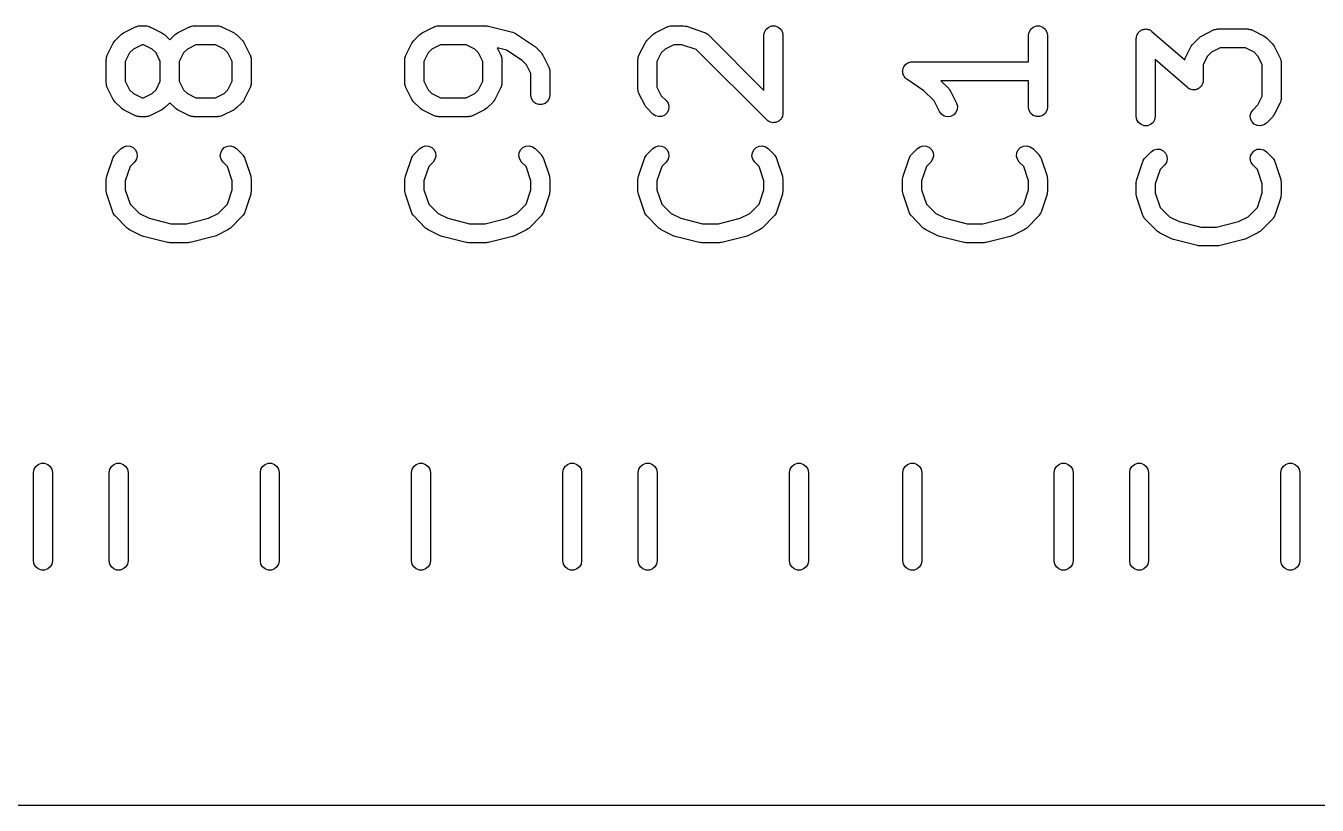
# Model space of a CAD drawing. Extents: x 76 to 227, y -129 to -83.
# Drawn here: x 120.11 to 130.36, y -108.07 to -101.88 of the extents above; entities that cross this region are included whole.
import ezdxf

# ---------------------------------------------------------------- set-up
doc = ezdxf.new("R2010")
doc.units = 0
doc.header["$MEASUREMENT"] = 0
doc.layers.add('BLACK', color=7, linetype='CONTINUOUS')

msp = doc.modelspace()

# ---------------------------------------------------------------- linework, layer by layer
at = {"layer": 'Black'}
for p, q in [((120.822, -102.001), (120.87, -101.954)), ((120.87, -101.954), (120.879, -101.947)), ((120.879, -101.947), (120.889, -101.94)), ((120.889, -101.94), (120.984, -101.892)), ((120.984, -101.892), (120.988, -101.891)), ((120.988, -101.891), (120.992, -101.889)), ((120.992, -101.889), (121.001, -101.887)), ((121.001, -101.887), (121.009, -101.885)), ((121.009, -101.885), (121.014, -101.885)), ((121.014, -101.885), (121.018, -101.884)), ((121.018, -101.884), (121.065, -101.884)), ((121.065, -101.884), (121.07, -101.885)), ((121.07, -101.885), (121.074, -101.885)), ((121.074, -101.885), (121.082, -101.887)), ((121.082, -101.887), (121.091, -101.889)), ((121.091, -101.889), (121.095, -101.891)), ((121.095, -101.891), (121.099, -101.892)), ((121.099, -101.892), (121.194, -101.94)), ((121.194, -101.94), (121.204, -101.947)), ((121.204, -101.947), (121.214, -101.954)), ((121.214, -101.954), (121.256, -101.996)), ((121.256, -101.996), (121.298, -101.954)), ((121.298, -101.954), (121.308, -101.947)), ((121.308, -101.947), (121.318, -101.94)), ((121.318, -101.94), (121.413, -101.892)), ((121.413, -101.892), (121.417, -101.891)), ((121.417, -101.891), (121.421, -101.889)), ((121.421, -101.889), (121.429, -101.887)), ((121.429, -101.887), (121.438, -101.885)), ((121.438, -101.885), (121.442, -101.885)), ((121.442, -101.885), (121.446, -101.884)), ((121.446, -101.884), (121.637, -101.884)), ((121.637, -101.884), (121.641, -101.885)), ((121.641, -101.885), (121.645, -101.885)), ((121.645, -101.885), (121.654, -101.887)), ((121.654, -101.887), (121.663, -101.889)), ((121.663, -101.889), (121.666, -101.891)), ((121.666, -101.891), (121.67, -101.892)), ((121.67, -101.892), (121.766, -101.94)), ((121.766, -101.94), (121.775, -101.947)), ((121.775, -101.947), (121.785, -101.954)), ((121.785, -101.954), (121.833, -102.001)), ((123.192, -102.001), (123.24, -101.954)), ((123.24, -101.954), (123.249, -101.947)), ((123.249, -101.947), (123.259, -101.94)), ((123.259, -101.94), (123.354, -101.892)), ((123.354, -101.892), (123.358, -101.891)), ((123.358, -101.891), (123.362, -101.889)), ((123.362, -101.889), (123.371, -101.887)), ((123.371, -101.887), (123.379, -101.885)), ((123.379, -101.885), (123.384, -101.885)), ((123.384, -101.885), (123.388, -101.884)), ((123.388, -101.884), (123.769, -101.884)), ((123.769, -101.884), (123.778, -101.886)), ((123.778, -101.886), (123.787, -101.887)), ((123.787, -101.887), (123.977, -101.934)), ((123.977, -101.934), (123.989, -101.939)), ((123.989, -101.939), (124.001, -101.944)), ((124.001, -101.944), (124.144, -102.04)), ((125.042, -102.001), (125.09, -101.954)), ((125.09, -101.954), (125.099, -101.947)), ((125.099, -101.947), (125.109, -101.94)), ((125.109, -101.94), (125.204, -101.892)), ((125.204, -101.892), (125.208, -101.891)), ((125.208, -101.891), (125.212, -101.889)), ((125.212, -101.889), (125.221, -101.887)), ((125.221, -101.887), (125.229, -101.885)), ((125.229, -101.885), (125.234, -101.885)), ((125.234, -101.885), (125.238, -101.884)), ((125.238, -101.884), (125.333, -101.884)), ((125.333, -101.884), (125.345, -101.886)), ((125.345, -101.886), (125.357, -101.888)), ((125.357, -101.888), (125.5, -101.936)), ((125.5, -101.936), (125.503, -101.938)), ((125.503, -101.938), (125.508, -101.939)), ((125.508, -101.939), (125.515, -101.944)), ((125.515, -101.944), (125.523, -101.948)), ((125.523, -101.948), (125.525, -101.951)), ((125.525, -101.951), (125.529, -101.954)), ((125.529, -101.954), (125.972, -102.397)), ((125.972, -101.959), (125.977, -101.934)), ((125.972, -102.397), (125.972, -101.959)), ((125.977, -101.934), (125.99, -101.911)), ((125.99, -101.911), (126.01, -101.894)), ((126.01, -101.894), (126.034, -101.885)), ((126.034, -101.885), (126.06, -101.885)), ((126.06, -101.885), (126.085, -101.894)), ((126.085, -101.894), (126.105, -101.911)), ((126.105, -101.911), (126.118, -101.934)), ((126.118, -101.934), (126.122, -101.959)), ((126.122, -101.959), (126.122, -102.578)), ((128.072, -101.959), (128.077, -101.934)), ((128.072, -102.17), (128.072, -101.959)), ((128.077, -101.934), (128.09, -101.911)), ((128.09, -101.911), (128.11, -101.894)), ((128.11, -101.894), (128.134, -101.885)), ((128.134, -101.885), (128.16, -101.885)), ((128.16, -101.885), (128.185, -101.894)), ((128.185, -101.894), (128.205, -101.911)), ((128.205, -101.911), (128.218, -101.934)), ((128.218, -101.934), (128.222, -101.959)), ((128.222, -101.959), (128.222, -102.531)), ((128.927, -101.984), (128.929, -101.977)), ((128.929, -101.97), (128.931, -101.964)), ((128.929, -101.977), (128.929, -101.97)), ((128.931, -101.964), (128.932, -101.959)), ((128.932, -101.959), (128.936, -101.952)), ((128.936, -101.952), (128.938, -101.945)), ((128.938, -101.945), (128.942, -101.941)), ((128.942, -101.941), (128.945, -101.936)), ((128.945, -101.936), (128.951, -101.931)), ((128.951, -101.931), (128.955, -101.926)), ((128.955, -101.926), (128.96, -101.923)), ((128.96, -101.923), (128.965, -101.919)), ((128.965, -101.919), (128.972, -101.917)), ((128.972, -101.917), (128.978, -101.913)), ((128.978, -101.913), (128.984, -101.912)), ((128.984, -101.912), (128.989, -101.91)), ((128.989, -101.91), (128.997, -101.91)), ((128.997, -101.91), (129.004, -101.909)), ((129.004, -101.909), (129.01, -101.91)), ((129.01, -101.91), (129.015, -101.91)), ((129.015, -101.91), (129.022, -101.913)), ((129.022, -101.913), (129.029, -101.914)), ((129.029, -101.914), (129.034, -101.917)), ((129.034, -101.917), (129.04, -101.919)), ((129.04, -101.919), (129.045, -101.924)), ((129.045, -101.924), (129.052, -101.928)), ((129.052, -101.928), (129.312, -102.155)), ((129.378, -102.026), (129.426, -101.979)), ((129.426, -101.979), (129.435, -101.972)), ((129.435, -101.972), (129.445, -101.965)), ((129.445, -101.965), (129.54, -101.917)), ((129.54, -101.917), (129.544, -101.916)), ((129.544, -101.916), (129.548, -101.914)), ((129.548, -101.914), (129.557, -101.912)), ((129.557, -101.912), (129.565, -101.91)), ((129.565, -101.91), (129.57, -101.91)), ((129.57, -101.91), (129.574, -101.909)), ((129.574, -101.909), (129.812, -101.909)), ((129.812, -101.909), (129.816, -101.91)), ((129.816, -101.91), (129.82, -101.91)), ((129.82, -101.91), (129.829, -101.912)), ((129.829, -101.912), (129.838, -101.914)), ((129.838, -101.914), (129.841, -101.916)), ((129.841, -101.916), (129.845, -101.917)), ((129.845, -101.917), (129.941, -101.965)), ((129.941, -101.965), (129.95, -101.972)), ((129.95, -101.972), (129.96, -101.979)), ((129.96, -101.979), (130.008, -102.026)), ((120.76, -102.116), (120.808, -102.021)), ((120.808, -102.021), (120.815, -102.011)), ((120.815, -102.011), (120.822, -102.001)), ((120.967, -102.069), (120.937, -102.099)), ((121.036, -102.034), (120.967, -102.069)), ((121.048, -102.034), (121.036, -102.034)), ((121.116, -102.069), (121.048, -102.034)), ((121.147, -102.099), (121.116, -102.069)), ((121.396, -102.069), (121.365, -102.099)), ((121.464, -102.034), (121.396, -102.069)), ((121.619, -102.034), (121.464, -102.034)), ((121.688, -102.069), (121.619, -102.034)), ((121.718, -102.099), (121.688, -102.069)), ((121.833, -102.001), (121.84, -102.011)), ((121.84, -102.011), (121.847, -102.021)), ((121.847, -102.021), (121.894, -102.116)), ((123.13, -102.116), (123.178, -102.021)), ((123.178, -102.021), (123.185, -102.011)), ((123.185, -102.011), (123.192, -102.001)), ((123.337, -102.069), (123.307, -102.099)), ((123.406, -102.034), (123.337, -102.069)), ((123.608, -102.034), (123.406, -102.034)), ((123.677, -102.069), (123.608, -102.034)), ((123.707, -102.099), (123.677, -102.069)), ((123.928, -102.077), (123.854, -102.058)), ((123.854, -102.058), (123.884, -102.116)), ((124.054, -102.16), (123.928, -102.077)), ((124.144, -102.04), (124.149, -102.045)), ((124.149, -102.045), (124.155, -102.049)), ((124.155, -102.049), (124.203, -102.097)), ((124.98, -102.116), (125.028, -102.021)), ((125.028, -102.021), (125.035, -102.011)), ((125.035, -102.011), (125.042, -102.001)), ((125.187, -102.069), (125.157, -102.099)), ((125.256, -102.034), (125.187, -102.069)), ((125.321, -102.034), (125.256, -102.034)), ((125.435, -102.072), (125.321, -102.034)), ((125.994, -102.631), (125.435, -102.072)), ((128.927, -102.603), (128.927, -101.984)), ((129.316, -102.141), (129.364, -102.046)), ((129.364, -102.046), (129.371, -102.036)), ((129.371, -102.036), (129.378, -102.026)), ((129.592, -102.059), (129.523, -102.094)), ((129.794, -102.059), (129.592, -102.059)), ((129.863, -102.094), (129.794, -102.059)), ((130.008, -102.026), (130.015, -102.036)), ((130.015, -102.036), (130.022, -102.046)), ((130.022, -102.046), (130.069, -102.141)), ((120.752, -102.15), (120.753, -102.146)), ((120.752, -102.34), (120.752, -102.15)), ((120.753, -102.141), (120.755, -102.133)), ((120.753, -102.146), (120.753, -102.141)), ((120.755, -102.133), (120.757, -102.124)), ((120.757, -102.124), (120.759, -102.12)), ((120.759, -102.12), (120.76, -102.116)), ((120.937, -102.099), (120.902, -102.167)), ((120.902, -102.167), (120.902, -102.323)), ((121.181, -102.167), (121.147, -102.099)), ((121.181, -102.323), (121.181, -102.167)), ((121.365, -102.099), (121.331, -102.167)), ((121.331, -102.167), (121.331, -102.323)), ((121.752, -102.167), (121.718, -102.099)), ((121.752, -102.323), (121.752, -102.167)), ((121.894, -102.116), (121.896, -102.12)), ((121.896, -102.12), (121.898, -102.124)), ((121.898, -102.124), (121.899, -102.133)), ((121.899, -102.133), (121.902, -102.141)), ((121.902, -102.141), (121.902, -102.146)), ((121.902, -102.146), (121.902, -102.15)), ((121.902, -102.15), (121.902, -102.34)), ((123.122, -102.15), (123.123, -102.146)), ((123.122, -102.34), (123.122, -102.15)), ((123.123, -102.141), (123.125, -102.133)), ((123.123, -102.146), (123.123, -102.141)), ((123.125, -102.133), (123.127, -102.124)), ((123.127, -102.124), (123.129, -102.12)), ((123.129, -102.12), (123.13, -102.116)), ((123.307, -102.099), (123.272, -102.167)), ((123.272, -102.167), (123.272, -102.323)), ((123.741, -102.167), (123.707, -102.099)), ((123.741, -102.323), (123.741, -102.167)), ((123.884, -102.116), (123.885, -102.12)), ((123.885, -102.12), (123.887, -102.124)), ((123.887, -102.124), (123.888, -102.133)), ((123.888, -102.133), (123.891, -102.141)), ((123.891, -102.141), (123.891, -102.146)), ((123.891, -102.146), (123.891, -102.15)), ((123.891, -102.15), (123.891, -102.34)), ((124.088, -102.194), (124.054, -102.16)), ((124.203, -102.097), (124.21, -102.107)), ((124.21, -102.107), (124.217, -102.116)), ((124.217, -102.116), (124.264, -102.211)), ((124.972, -102.15), (124.973, -102.146)), ((124.972, -102.388), (124.972, -102.15)), ((124.973, -102.141), (124.975, -102.133)), ((124.973, -102.146), (124.973, -102.141)), ((124.975, -102.133), (124.977, -102.124)), ((124.977, -102.124), (124.979, -102.12)), ((124.979, -102.12), (124.98, -102.116)), ((125.157, -102.099), (125.122, -102.167)), ((125.122, -102.167), (125.122, -102.37)), ((127.099, -102.188), (127.107, -102.183)), ((127.107, -102.183), (127.114, -102.178)), ((127.114, -102.178), (127.118, -102.177)), ((127.118, -102.177), (127.122, -102.175)), ((127.122, -102.175), (127.131, -102.173)), ((127.131, -102.173), (127.139, -102.17)), ((127.139, -102.17), (127.143, -102.171)), ((127.143, -102.171), (127.147, -102.17)), ((127.147, -102.17), (128.072, -102.17)), ((129.334, -102.374), (129.077, -102.15)), ((129.077, -102.15), (129.077, -102.603)), ((129.312, -102.155), (129.313, -102.149)), ((129.313, -102.149), (129.315, -102.145)), ((129.315, -102.145), (129.316, -102.141)), ((129.493, -102.124), (129.458, -102.192)), ((129.523, -102.094), (129.493, -102.124)), ((129.893, -102.124), (129.863, -102.094)), ((129.927, -102.192), (129.893, -102.124)), ((130.069, -102.141), (130.071, -102.145)), ((130.071, -102.145), (130.073, -102.149)), ((130.073, -102.149), (130.074, -102.158)), ((130.074, -102.158), (130.077, -102.166)), ((130.077, -102.166), (130.077, -102.171)), ((130.077, -102.171), (130.077, -102.175)), ((130.077, -102.175), (130.077, -102.46)), ((124.122, -102.263), (124.088, -102.194)), ((124.122, -102.435), (124.122, -102.263)), ((124.264, -102.211), (124.266, -102.216)), ((124.266, -102.216), (124.268, -102.219)), ((124.268, -102.219), (124.269, -102.228)), ((124.269, -102.228), (124.272, -102.236)), ((124.272, -102.236), (124.272, -102.241)), ((124.272, -102.241), (124.272, -102.245)), ((124.272, -102.245), (124.272, -102.435)), ((127.073, -102.24), (127.074, -102.236)), ((127.074, -102.249), (127.073, -102.24)), ((127.074, -102.232), (127.077, -102.224)), ((127.074, -102.236), (127.074, -102.232)), ((127.074, -102.258), (127.074, -102.249)), ((127.075, -102.262), (127.074, -102.258)), ((127.075, -102.266), (127.075, -102.262)), ((127.079, -102.274), (127.075, -102.266)), ((127.077, -102.224), (127.079, -102.215)), ((127.079, -102.215), (127.081, -102.211)), ((127.082, -102.282), (127.079, -102.274)), ((127.081, -102.211), (127.082, -102.207)), ((127.082, -102.207), (127.088, -102.201)), ((127.085, -102.286), (127.082, -102.282)), ((127.087, -102.289), (127.085, -102.286)), ((127.093, -102.296), (127.087, -102.289)), ((127.088, -102.201), (127.093, -102.193)), ((127.093, -102.193), (127.097, -102.191)), ((127.097, -102.191), (127.099, -102.188)), ((129.458, -102.192), (129.458, -102.318)), ((129.927, -102.443), (129.927, -102.192)), ((120.753, -102.344), (120.752, -102.34)), ((120.753, -102.349), (120.753, -102.344)), ((120.755, -102.357), (120.753, -102.349)), ((120.757, -102.366), (120.755, -102.357)), ((120.759, -102.37), (120.757, -102.366)), ((120.76, -102.374), (120.759, -102.37)), ((120.808, -102.469), (120.76, -102.374)), ((120.902, -102.323), (120.937, -102.391)), ((120.937, -102.391), (120.967, -102.421)), ((121.116, -102.421), (121.147, -102.391)), ((121.147, -102.391), (121.181, -102.323)), ((121.331, -102.323), (121.365, -102.391)), ((121.365, -102.391), (121.396, -102.421)), ((121.688, -102.421), (121.718, -102.391)), ((121.718, -102.391), (121.752, -102.323)), ((121.894, -102.374), (121.847, -102.469)), ((121.896, -102.37), (121.894, -102.374)), ((121.898, -102.366), (121.896, -102.37)), ((121.899, -102.357), (121.898, -102.366)), ((121.902, -102.349), (121.899, -102.357)), ((121.902, -102.34), (121.902, -102.344)), ((121.902, -102.344), (121.902, -102.349)), ((123.123, -102.344), (123.122, -102.34)), ((123.123, -102.349), (123.123, -102.344)), ((123.125, -102.357), (123.123, -102.349)), ((123.127, -102.366), (123.125, -102.357)), ((123.129, -102.37), (123.127, -102.366)), ((123.13, -102.374), (123.129, -102.37)), ((123.178, -102.469), (123.13, -102.374)), ((123.272, -102.323), (123.307, -102.391)), ((123.307, -102.391), (123.337, -102.421)), ((123.677, -102.421), (123.707, -102.391)), ((123.707, -102.391), (123.741, -102.323)), ((123.884, -102.374), (123.836, -102.469)), ((123.885, -102.37), (123.884, -102.374)), ((123.887, -102.366), (123.885, -102.37)), ((123.888, -102.357), (123.887, -102.366)), ((123.891, -102.349), (123.888, -102.357)), ((123.891, -102.34), (123.891, -102.344)), ((123.891, -102.344), (123.891, -102.349)), ((124.973, -102.392), (124.972, -102.388)), ((124.973, -102.396), (124.973, -102.392)), ((125.122, -102.37), (125.157, -102.439)), ((127.099, -102.302), (127.093, -102.296)), ((127.103, -102.305), (127.099, -102.302)), ((127.106, -102.307), (127.103, -102.305)), ((127.242, -102.399), (127.106, -102.307)), ((128.072, -102.32), (127.376, -102.32)), ((127.376, -102.32), (127.439, -102.382)), ((127.439, -102.382), (127.445, -102.392)), ((127.445, -102.392), (127.453, -102.402)), ((128.072, -102.531), (128.072, -102.32)), ((129.34, -102.378), (129.334, -102.374)), ((129.346, -102.383), (129.34, -102.378)), ((129.351, -102.385), (129.346, -102.383)), ((129.356, -102.388), (129.351, -102.385)), ((129.363, -102.389), (129.356, -102.388)), ((129.37, -102.391), (129.363, -102.389)), ((129.376, -102.391), (129.37, -102.391)), ((129.382, -102.393), (129.376, -102.391)), ((129.389, -102.391), (129.382, -102.393)), ((129.396, -102.391), (129.389, -102.391)), ((129.402, -102.389), (129.396, -102.391)), ((129.408, -102.389), (129.402, -102.389)), ((129.414, -102.385), (129.408, -102.389)), ((129.421, -102.383), (129.414, -102.385)), ((129.425, -102.379), (129.421, -102.383)), ((129.43, -102.376), (129.425, -102.379)), ((129.435, -102.371), (129.43, -102.376)), ((129.441, -102.366), (129.435, -102.371)), ((129.444, -102.361), (129.441, -102.366)), ((129.447, -102.356), (129.444, -102.361)), ((129.45, -102.35), (129.447, -102.356)), ((129.454, -102.343), (129.45, -102.35)), ((129.455, -102.338), (129.454, -102.343)), ((129.457, -102.332), (129.455, -102.338)), ((129.458, -102.318), (129.457, -102.325)), ((129.457, -102.325), (129.457, -102.332)), ((120.815, -102.479), (120.808, -102.469)), ((120.822, -102.489), (120.815, -102.479)), ((120.87, -102.536), (120.822, -102.489)), ((120.967, -102.421), (121.036, -102.456)), ((121.036, -102.456), (121.048, -102.456)), ((121.048, -102.456), (121.116, -102.421)), ((121.256, -102.494), (121.214, -102.536)), ((121.298, -102.536), (121.256, -102.494)), ((121.396, -102.421), (121.464, -102.456)), ((121.464, -102.456), (121.619, -102.456)), ((121.619, -102.456), (121.688, -102.421)), ((121.833, -102.489), (121.785, -102.536)), ((121.84, -102.479), (121.833, -102.489)), ((121.847, -102.469), (121.84, -102.479)), ((123.185, -102.479), (123.178, -102.469)), ((123.192, -102.489), (123.185, -102.479)), ((123.24, -102.536), (123.192, -102.489)), ((123.337, -102.421), (123.406, -102.456)), ((123.406, -102.456), (123.608, -102.456)), ((123.608, -102.456), (123.677, -102.421)), ((123.822, -102.489), (123.774, -102.536)), ((123.829, -102.479), (123.822, -102.489)), ((123.836, -102.469), (123.829, -102.479)), ((124.127, -102.461), (124.122, -102.435)), ((124.14, -102.484), (124.127, -102.461)), ((124.16, -102.5), (124.14, -102.484)), ((124.255, -102.484), (124.235, -102.5)), ((124.268, -102.461), (124.255, -102.484)), ((124.272, -102.435), (124.268, -102.461)), ((124.975, -102.405), (124.973, -102.396)), ((124.977, -102.414), (124.975, -102.405)), ((124.979, -102.417), (124.977, -102.414)), ((124.98, -102.421), (124.979, -102.417)), ((125.028, -102.517), (124.98, -102.421)), ((125.157, -102.439), (125.196, -102.478)), ((125.196, -102.478), (125.211, -102.499)), ((127.324, -102.48), (127.242, -102.399)), ((127.366, -102.564), (127.324, -102.48)), ((127.453, -102.402), (127.5, -102.497)), ((129.893, -102.511), (129.927, -102.443)), ((130.069, -102.494), (130.022, -102.589)), ((130.071, -102.49), (130.069, -102.494)), ((130.073, -102.486), (130.071, -102.49)), ((130.074, -102.477), (130.073, -102.486)), ((130.077, -102.469), (130.074, -102.477)), ((130.077, -102.46), (130.077, -102.465)), ((130.077, -102.465), (130.077, -102.469)), ((120.879, -102.543), (120.87, -102.536)), ((120.889, -102.55), (120.879, -102.543)), ((120.984, -102.598), (120.889, -102.55)), ((121.194, -102.55), (121.099, -102.598)), ((121.204, -102.543), (121.194, -102.55)), ((121.214, -102.536), (121.204, -102.543)), ((121.308, -102.543), (121.298, -102.536)), ((121.318, -102.55), (121.308, -102.543)), ((121.413, -102.598), (121.318, -102.55)), ((121.766, -102.55), (121.67, -102.598)), ((121.775, -102.543), (121.766, -102.55)), ((121.785, -102.536), (121.775, -102.543)), ((123.249, -102.543), (123.24, -102.536)), ((123.259, -102.55), (123.249, -102.543)), ((123.354, -102.598), (123.259, -102.55)), ((123.755, -102.55), (123.659, -102.598)), ((123.764, -102.543), (123.755, -102.55)), ((123.774, -102.536), (123.764, -102.543)), ((124.184, -102.509), (124.16, -102.5)), ((124.21, -102.509), (124.184, -102.509)), ((124.235, -102.5), (124.21, -102.509)), ((125.035, -102.526), (125.028, -102.517)), ((125.042, -102.536), (125.035, -102.526)), ((125.09, -102.584), (125.042, -102.536)), ((125.111, -102.599), (125.09, -102.584)), ((125.186, -102.592), (125.162, -102.603)), ((125.204, -102.574), (125.186, -102.592)), ((125.215, -102.55), (125.204, -102.574)), ((125.211, -102.499), (125.217, -102.524)), ((125.217, -102.524), (125.215, -102.55)), ((126.121, -102.588), (126.12, -102.598)), ((126.122, -102.578), (126.121, -102.588)), ((127.382, -102.585), (127.366, -102.564)), ((127.403, -102.6), (127.382, -102.585)), ((127.478, -102.591), (127.454, -102.603)), ((127.496, -102.572), (127.478, -102.591)), ((127.506, -102.548), (127.496, -102.572)), ((127.5, -102.497), (127.508, -102.522)), ((127.508, -102.522), (127.506, -102.548)), ((128.077, -102.556), (128.072, -102.531)), ((128.09, -102.579), (128.077, -102.556)), ((128.11, -102.596), (128.09, -102.579)), ((128.134, -102.605), (128.11, -102.596)), ((128.185, -102.596), (128.16, -102.605)), ((128.205, -102.579), (128.185, -102.596)), ((128.218, -102.556), (128.205, -102.579)), ((128.222, -102.531), (128.218, -102.556)), ((129.832, -102.597), (129.839, -102.572)), ((129.835, -102.623), (129.832, -102.597)), ((129.839, -102.572), (129.854, -102.55)), ((129.854, -102.55), (129.893, -102.511)), ((130.022, -102.589), (130.015, -102.599)), ((120.988, -102.599), (120.984, -102.598)), ((120.992, -102.601), (120.988, -102.599)), ((121.001, -102.603), (120.992, -102.601)), ((121.009, -102.605), (121.001, -102.603)), ((121.014, -102.605), (121.009, -102.605)), ((121.018, -102.606), (121.014, -102.605)), ((121.065, -102.606), (121.018, -102.606)), ((121.07, -102.605), (121.065, -102.606)), ((121.074, -102.605), (121.07, -102.605)), ((121.082, -102.603), (121.074, -102.605)), ((121.091, -102.601), (121.082, -102.603)), ((121.095, -102.599), (121.091, -102.601)), ((121.099, -102.598), (121.095, -102.599)), ((121.417, -102.599), (121.413, -102.598)), ((121.421, -102.601), (121.417, -102.599)), ((121.429, -102.603), (121.421, -102.601)), ((121.438, -102.605), (121.429, -102.603)), ((121.442, -102.605), (121.438, -102.605)), ((121.446, -102.606), (121.442, -102.605)), ((121.637, -102.606), (121.446, -102.606)), ((121.641, -102.605), (121.637, -102.606)), ((121.645, -102.605), (121.641, -102.605)), ((121.654, -102.603), (121.645, -102.605)), ((121.663, -102.601), (121.654, -102.603)), ((121.666, -102.599), (121.663, -102.601)), ((121.67, -102.598), (121.666, -102.599)), ((123.358, -102.599), (123.354, -102.598)), ((123.362, -102.601), (123.358, -102.599)), ((123.371, -102.603), (123.362, -102.601)), ((123.379, -102.605), (123.371, -102.603)), ((123.384, -102.605), (123.379, -102.605)), ((123.388, -102.606), (123.384, -102.605)), ((123.626, -102.606), (123.388, -102.606)), ((123.63, -102.605), (123.626, -102.606)), ((123.635, -102.605), (123.63, -102.605)), ((123.643, -102.603), (123.635, -102.605)), ((123.652, -102.601), (123.643, -102.603)), ((123.655, -102.599), (123.652, -102.601)), ((123.659, -102.598), (123.655, -102.599)), ((125.136, -102.605), (125.111, -102.599)), ((125.162, -102.603), (125.136, -102.605)), ((126.002, -102.637), (125.994, -102.631)), ((126.01, -102.643), (126.002, -102.637)), ((126.013, -102.644), (126.01, -102.643)), ((126.016, -102.646), (126.013, -102.644)), ((126.025, -102.649), (126.016, -102.646)), ((126.034, -102.652), (126.025, -102.649)), ((126.038, -102.652), (126.034, -102.652)), ((126.041, -102.653), (126.038, -102.652)), ((126.051, -102.652), (126.041, -102.653)), ((126.06, -102.652), (126.051, -102.652)), ((126.064, -102.651), (126.06, -102.652)), ((126.067, -102.651), (126.064, -102.651)), ((126.076, -102.647), (126.067, -102.651)), ((126.085, -102.643), (126.076, -102.647)), ((126.087, -102.641), (126.085, -102.643)), ((126.09, -102.64), (126.087, -102.641)), ((126.097, -102.633), (126.09, -102.64)), ((126.105, -102.627), (126.097, -102.633)), ((126.106, -102.624), (126.105, -102.627)), ((126.109, -102.621), (126.106, -102.624)), ((126.113, -102.612), (126.109, -102.621)), ((126.118, -102.604), (126.113, -102.612)), ((126.12, -102.598), (126.118, -102.601)), ((126.118, -102.601), (126.118, -102.604)), ((127.429, -102.606), (127.403, -102.6)), ((127.454, -102.603), (127.429, -102.606)), ((128.16, -102.605), (128.134, -102.605)), ((128.932, -102.629), (128.927, -102.603)), ((128.945, -102.652), (128.932, -102.629)), ((128.965, -102.668), (128.945, -102.652)), ((128.989, -102.677), (128.965, -102.668)), ((129.015, -102.677), (128.989, -102.677)), ((129.04, -102.668), (129.015, -102.677)), ((129.06, -102.652), (129.04, -102.668)), ((129.073, -102.629), (129.06, -102.652)), ((129.077, -102.603), (129.073, -102.629)), ((129.846, -102.646), (129.835, -102.623)), ((129.864, -102.665), (129.846, -102.646)), ((129.888, -102.676), (129.864, -102.665)), ((129.914, -102.678), (129.888, -102.676)), ((129.939, -102.671), (129.914, -102.678)), ((129.96, -102.656), (129.939, -102.671)), ((130.008, -102.609), (129.96, -102.656)), ((130.015, -102.599), (130.008, -102.609)), ((120.822, -102.906), (120.87, -102.859)), ((120.87, -102.859), (120.891, -102.844)), ((120.891, -102.844), (120.916, -102.837)), ((120.916, -102.837), (120.942, -102.839)), ((120.942, -102.839), (120.966, -102.85)), ((120.966, -102.85), (120.984, -102.869)), ((120.984, -102.869), (120.995, -102.892)), ((120.995, -102.892), (120.997, -102.918)), ((121.657, -102.918), (121.66, -102.892)), ((121.66, -102.892), (121.671, -102.869)), ((121.671, -102.869), (121.689, -102.85)), ((121.689, -102.85), (121.713, -102.839)), ((121.713, -102.839), (121.739, -102.837)), ((121.739, -102.837), (121.764, -102.844)), ((121.764, -102.844), (121.785, -102.859)), ((121.785, -102.859), (121.833, -102.906)), ((123.192, -102.906), (123.24, -102.859)), ((123.24, -102.859), (123.261, -102.844)), ((123.261, -102.844), (123.286, -102.837)), ((123.286, -102.837), (123.312, -102.839)), ((123.312, -102.839), (123.336, -102.85)), ((123.336, -102.85), (123.354, -102.869)), ((123.354, -102.869), (123.365, -102.892)), ((123.365, -102.892), (123.367, -102.918)), ((124.027, -102.918), (124.03, -102.892)), ((124.03, -102.892), (124.041, -102.869)), ((124.041, -102.869), (124.059, -102.85)), ((124.059, -102.85), (124.083, -102.839)), ((124.083, -102.839), (124.109, -102.837)), ((124.109, -102.837), (124.134, -102.844)), ((124.134, -102.844), (124.155, -102.859)), ((124.155, -102.859), (124.203, -102.906)), ((125.042, -102.906), (125.09, -102.859)), ((125.09, -102.859), (125.111, -102.844)), ((125.111, -102.844), (125.136, -102.837)), ((125.136, -102.837), (125.162, -102.839)), ((125.162, -102.839), (125.186, -102.85)), ((125.186, -102.85), (125.204, -102.869)), ((125.204, -102.869), (125.215, -102.892)), ((125.215, -102.892), (125.217, -102.918)), ((125.877, -102.918), (125.88, -102.892)), ((125.88, -102.892), (125.891, -102.869)), ((125.891, -102.869), (125.909, -102.85)), ((125.909, -102.85), (125.933, -102.839)), ((125.933, -102.839), (125.959, -102.837)), ((125.959, -102.837), (125.984, -102.844)), ((125.984, -102.844), (126.005, -102.859)), ((126.005, -102.859), (126.053, -102.906)), ((127.142, -102.906), (127.19, -102.859)), ((127.19, -102.859), (127.211, -102.844)), ((127.211, -102.844), (127.236, -102.837)), ((127.236, -102.837), (127.262, -102.839)), ((127.262, -102.839), (127.286, -102.85)), ((127.286, -102.85), (127.304, -102.869)), ((127.304, -102.869), (127.315, -102.892)), ((127.315, -102.892), (127.317, -102.918)), ((127.977, -102.918), (127.98, -102.892)), ((127.98, -102.892), (127.991, -102.869)), ((127.991, -102.869), (128.009, -102.85)), ((128.009, -102.85), (128.033, -102.839)), ((128.033, -102.839), (128.059, -102.837)), ((128.059, -102.837), (128.084, -102.844)), ((128.084, -102.844), (128.105, -102.859)), ((128.105, -102.859), (128.153, -102.906)), ((128.997, -102.931), (129.045, -102.884)), ((129.045, -102.884), (129.066, -102.869)), ((129.066, -102.869), (129.091, -102.862)), ((129.091, -102.862), (129.117, -102.864)), ((129.117, -102.864), (129.141, -102.875)), ((129.141, -102.875), (129.159, -102.894)), ((129.159, -102.894), (129.17, -102.917)), ((129.835, -102.917), (129.846, -102.894)), ((129.846, -102.894), (129.864, -102.875)), ((129.864, -102.875), (129.888, -102.864)), ((129.888, -102.864), (129.914, -102.862)), ((129.914, -102.862), (129.939, -102.869)), ((129.939, -102.869), (129.96, -102.884)), ((129.96, -102.884), (130.008, -102.931)), ((120.756, -103.078), (120.804, -102.936)), ((120.804, -102.936), (120.806, -102.932)), ((120.806, -102.932), (120.807, -102.928)), ((120.807, -102.928), (120.812, -102.92)), ((120.812, -102.92), (120.816, -102.913)), ((120.816, -102.913), (120.819, -102.91)), ((120.819, -102.91), (120.822, -102.906)), ((120.941, -103), (120.902, -103.114)), ((120.976, -102.965), (120.941, -103)), ((120.991, -102.943), (120.976, -102.965)), ((120.997, -102.918), (120.991, -102.943)), ((121.664, -102.943), (121.657, -102.918)), ((121.679, -102.965), (121.664, -102.943)), ((121.714, -103), (121.679, -102.965)), ((121.752, -103.114), (121.714, -103)), ((121.833, -102.906), (121.835, -102.91)), ((121.835, -102.91), (121.839, -102.913)), ((121.839, -102.913), (121.843, -102.92)), ((121.843, -102.92), (121.848, -102.928)), ((121.848, -102.928), (121.849, -102.932)), ((121.849, -102.932), (121.851, -102.936)), ((121.851, -102.936), (121.899, -103.078)), ((123.126, -103.078), (123.174, -102.936)), ((123.174, -102.936), (123.176, -102.932)), ((123.176, -102.932), (123.177, -102.928)), ((123.177, -102.928), (123.182, -102.92)), ((123.182, -102.92), (123.186, -102.913)), ((123.186, -102.913), (123.189, -102.91)), ((123.189, -102.91), (123.192, -102.906)), ((123.311, -103), (123.272, -103.114)), ((123.346, -102.965), (123.311, -103)), ((123.361, -102.943), (123.346, -102.965)), ((123.367, -102.918), (123.361, -102.943)), ((124.034, -102.943), (124.027, -102.918)), ((124.049, -102.965), (124.034, -102.943)), ((124.084, -103), (124.049, -102.965)), ((124.122, -103.114), (124.084, -103)), ((124.203, -102.906), (124.205, -102.91)), ((124.205, -102.91), (124.209, -102.913)), ((124.209, -102.913), (124.213, -102.92)), ((124.213, -102.92), (124.218, -102.928)), ((124.218, -102.928), (124.219, -102.932)), ((124.219, -102.932), (124.221, -102.936)), ((124.221, -102.936), (124.269, -103.078)), ((124.976, -103.078), (125.024, -102.936)), ((125.024, -102.936), (125.026, -102.932)), ((125.026, -102.932), (125.027, -102.928)), ((125.027, -102.928), (125.032, -102.92)), ((125.032, -102.92), (125.036, -102.913)), ((125.036, -102.913), (125.039, -102.91)), ((125.039, -102.91), (125.042, -102.906)), ((125.161, -103), (125.122, -103.114)), ((125.196, -102.965), (125.161, -103)), ((125.211, -102.943), (125.196, -102.965)), ((125.217, -102.918), (125.211, -102.943)), ((125.884, -102.943), (125.877, -102.918)), ((125.899, -102.965), (125.884, -102.943)), ((125.934, -103), (125.899, -102.965)), ((125.972, -103.114), (125.934, -103)), ((126.053, -102.906), (126.055, -102.91)), ((126.055, -102.91), (126.059, -102.913)), ((126.059, -102.913), (126.063, -102.92)), ((126.063, -102.92), (126.068, -102.928)), ((126.068, -102.928), (126.069, -102.932)), ((126.069, -102.932), (126.071, -102.936)), ((126.071, -102.936), (126.119, -103.078)), ((127.076, -103.078), (127.124, -102.936)), ((127.124, -102.936), (127.126, -102.932)), ((127.126, -102.932), (127.127, -102.928)), ((127.127, -102.928), (127.132, -102.92)), ((127.132, -102.92), (127.136, -102.913)), ((127.136, -102.913), (127.139, -102.91)), ((127.139, -102.91), (127.142, -102.906)), ((127.261, -103), (127.222, -103.114)), ((127.296, -102.965), (127.261, -103)), ((127.311, -102.943), (127.296, -102.965)), ((127.317, -102.918), (127.311, -102.943)), ((127.984, -102.943), (127.977, -102.918)), ((127.999, -102.965), (127.984, -102.943)), ((128.034, -103), (127.999, -102.965)), ((128.072, -103.114), (128.034, -103)), ((128.153, -102.906), (128.155, -102.91)), ((128.155, -102.91), (128.159, -102.913)), ((128.159, -102.913), (128.163, -102.92)), ((128.163, -102.92), (128.168, -102.928)), ((128.168, -102.928), (128.169, -102.932)), ((128.169, -102.932), (128.171, -102.936)), ((128.171, -102.936), (128.219, -103.078)), ((128.931, -103.103), (128.979, -102.961)), ((128.979, -102.961), (128.981, -102.957)), ((128.981, -102.957), (128.982, -102.953)), ((128.982, -102.953), (128.987, -102.945)), ((128.987, -102.945), (128.991, -102.938)), ((128.991, -102.938), (128.994, -102.935)), ((128.994, -102.935), (128.997, -102.931)), ((129.151, -102.99), (129.116, -103.025)), ((129.166, -102.968), (129.151, -102.99)), ((129.172, -102.943), (129.166, -102.968)), ((129.17, -102.917), (129.172, -102.943)), ((129.832, -102.943), (129.835, -102.917)), ((129.839, -102.968), (129.832, -102.943)), ((129.854, -102.99), (129.839, -102.968)), ((129.889, -103.025), (129.854, -102.99)), ((130.008, -102.931), (130.01, -102.935)), ((130.01, -102.935), (130.014, -102.938)), ((130.014, -102.938), (130.018, -102.945)), ((130.018, -102.945), (130.023, -102.953)), ((130.023, -102.953), (130.024, -102.957)), ((130.024, -102.957), (130.026, -102.961)), ((130.026, -102.961), (130.074, -103.103)), ((120.752, -103.102), (120.754, -103.09)), ((120.752, -103.197), (120.752, -103.102)), ((120.754, -103.09), (120.756, -103.078)), ((121.899, -103.078), (121.9, -103.09)), ((121.9, -103.09), (121.902, -103.102)), ((121.902, -103.102), (121.902, -103.197)), ((123.122, -103.102), (123.124, -103.09)), ((123.122, -103.197), (123.122, -103.102)), ((123.124, -103.09), (123.126, -103.078)), ((124.269, -103.078), (124.27, -103.09)), ((124.27, -103.09), (124.272, -103.102)), ((124.272, -103.102), (124.272, -103.197)), ((124.972, -103.102), (124.974, -103.09)), ((124.972, -103.197), (124.972, -103.102)), ((124.974, -103.09), (124.976, -103.078)), ((126.119, -103.078), (126.12, -103.09)), ((126.12, -103.09), (126.122, -103.102)), ((126.122, -103.102), (126.122, -103.197)), ((127.072, -103.102), (127.074, -103.09)), ((127.072, -103.197), (127.072, -103.102)), ((127.074, -103.09), (127.076, -103.078)), ((128.219, -103.078), (128.22, -103.09)), ((128.22, -103.09), (128.222, -103.102)), ((128.222, -103.102), (128.222, -103.197)), ((128.929, -103.115), (128.931, -103.103)), ((129.116, -103.025), (129.077, -103.139)), ((129.927, -103.139), (129.889, -103.025)), ((130.074, -103.103), (130.075, -103.115)), ((120.754, -103.209), (120.752, -103.197)), ((120.756, -103.221), (120.754, -103.209)), ((120.902, -103.114), (120.902, -103.185)), ((120.902, -103.185), (120.941, -103.3)), ((121.714, -103.3), (121.752, -103.185)), ((121.752, -103.185), (121.752, -103.114)), ((121.9, -103.209), (121.899, -103.221)), ((121.902, -103.197), (121.9, -103.209)), ((123.124, -103.209), (123.122, -103.197)), ((123.126, -103.221), (123.124, -103.209)), ((123.272, -103.114), (123.272, -103.185)), ((123.272, -103.185), (123.311, -103.3)), ((124.084, -103.3), (124.122, -103.185)), ((124.122, -103.185), (124.122, -103.114)), ((124.27, -103.209), (124.269, -103.221)), ((124.272, -103.197), (124.27, -103.209)), ((124.974, -103.209), (124.972, -103.197)), ((124.976, -103.221), (124.974, -103.209)), ((125.122, -103.114), (125.122, -103.185)), ((125.122, -103.185), (125.161, -103.3)), ((125.934, -103.3), (125.972, -103.185)), ((125.972, -103.185), (125.972, -103.114)), ((126.12, -103.209), (126.119, -103.221)), ((126.122, -103.197), (126.12, -103.209)), ((127.074, -103.209), (127.072, -103.197)), ((127.076, -103.221), (127.074, -103.209)), ((127.222, -103.114), (127.222, -103.185)), ((127.222, -103.185), (127.261, -103.3)), ((128.034, -103.3), (128.072, -103.185)), ((128.072, -103.185), (128.072, -103.114)), ((128.22, -103.209), (128.219, -103.221)), ((128.222, -103.197), (128.22, -103.209)), ((128.927, -103.127), (128.929, -103.115)), ((128.927, -103.222), (128.927, -103.127)), ((129.077, -103.139), (129.077, -103.21)), ((129.077, -103.21), (129.116, -103.325)), ((129.889, -103.325), (129.927, -103.21)), ((129.927, -103.21), (129.927, -103.139)), ((130.075, -103.115), (130.077, -103.127)), ((130.077, -103.127), (130.077, -103.222)), ((120.804, -103.364), (120.756, -103.221)), ((120.941, -103.3), (121.015, -103.374)), ((121.64, -103.374), (121.714, -103.3)), ((121.899, -103.221), (121.851, -103.364)), ((123.174, -103.364), (123.126, -103.221)), ((123.311, -103.3), (123.385, -103.374)), ((124.01, -103.374), (124.084, -103.3)), ((124.269, -103.221), (124.221, -103.364)), ((125.024, -103.364), (124.976, -103.221)), ((125.161, -103.3), (125.235, -103.374)), ((125.86, -103.374), (125.934, -103.3)), ((126.119, -103.221), (126.071, -103.364)), ((127.124, -103.364), (127.076, -103.221)), ((127.261, -103.3), (127.335, -103.374)), ((127.96, -103.374), (128.034, -103.3)), ((128.219, -103.221), (128.171, -103.364)), ((128.929, -103.234), (128.927, -103.222)), ((128.931, -103.246), (128.929, -103.234)), ((128.979, -103.389), (128.931, -103.246)), ((130.074, -103.246), (130.026, -103.389)), ((130.075, -103.234), (130.074, -103.246)), ((130.077, -103.222), (130.075, -103.234)), ((120.806, -103.368), (120.804, -103.364)), ((120.807, -103.372), (120.806, -103.368)), ((120.812, -103.379), (120.807, -103.372)), ((120.816, -103.387), (120.812, -103.379)), ((120.819, -103.39), (120.816, -103.387)), ((120.822, -103.393), (120.819, -103.39)), ((120.917, -103.489), (120.822, -103.393)), ((121.015, -103.374), (121.092, -103.412)), ((121.092, -103.412), (121.265, -103.456)), ((121.39, -103.456), (121.563, -103.412)), ((121.563, -103.412), (121.64, -103.374)), ((121.833, -103.393), (121.738, -103.489)), ((121.835, -103.39), (121.833, -103.393)), ((121.839, -103.387), (121.835, -103.39)), ((121.843, -103.379), (121.839, -103.387)), ((121.848, -103.372), (121.843, -103.379)), ((121.849, -103.368), (121.848, -103.372)), ((121.851, -103.364), (121.849, -103.368)), ((123.176, -103.368), (123.174, -103.364)), ((123.177, -103.372), (123.176, -103.368)), ((123.182, -103.379), (123.177, -103.372)), ((123.186, -103.387), (123.182, -103.379)), ((123.189, -103.39), (123.186, -103.387)), ((123.192, -103.393), (123.189, -103.39)), ((123.287, -103.489), (123.192, -103.393)), ((123.385, -103.374), (123.462, -103.412)), ((123.462, -103.412), (123.635, -103.456)), ((123.76, -103.456), (123.933, -103.412)), ((123.933, -103.412), (124.01, -103.374)), ((124.203, -103.393), (124.108, -103.489)), ((124.205, -103.39), (124.203, -103.393)), ((124.209, -103.387), (124.205, -103.39)), ((124.213, -103.379), (124.209, -103.387)), ((124.218, -103.372), (124.213, -103.379)), ((124.219, -103.368), (124.218, -103.372)), ((124.221, -103.364), (124.219, -103.368)), ((125.026, -103.368), (125.024, -103.364)), ((125.027, -103.372), (125.026, -103.368)), ((125.032, -103.379), (125.027, -103.372)), ((125.036, -103.387), (125.032, -103.379)), ((125.039, -103.39), (125.036, -103.387)), ((125.042, -103.393), (125.039, -103.39)), ((125.137, -103.489), (125.042, -103.393)), ((125.235, -103.374), (125.312, -103.412)), ((125.312, -103.412), (125.485, -103.456)), ((125.61, -103.456), (125.783, -103.412)), ((125.783, -103.412), (125.86, -103.374)), ((126.053, -103.393), (125.958, -103.489)), ((126.055, -103.39), (126.053, -103.393)), ((126.059, -103.387), (126.055, -103.39)), ((126.063, -103.379), (126.059, -103.387)), ((126.068, -103.372), (126.063, -103.379)), ((126.069, -103.368), (126.068, -103.372)), ((126.071, -103.364), (126.069, -103.368)), ((127.126, -103.368), (127.124, -103.364)), ((127.127, -103.372), (127.126, -103.368)), ((127.132, -103.379), (127.127, -103.372)), ((127.136, -103.387), (127.132, -103.379)), ((127.139, -103.39), (127.136, -103.387)), ((127.142, -103.393), (127.139, -103.39)), ((127.237, -103.489), (127.142, -103.393)), ((127.335, -103.374), (127.412, -103.412)), ((127.412, -103.412), (127.585, -103.456)), ((127.71, -103.456), (127.883, -103.412)), ((127.883, -103.412), (127.96, -103.374)), ((128.153, -103.393), (128.058, -103.489)), ((128.155, -103.39), (128.153, -103.393)), ((128.159, -103.387), (128.155, -103.39)), ((128.163, -103.379), (128.159, -103.387)), ((128.168, -103.372), (128.163, -103.379)), ((128.169, -103.368), (128.168, -103.372)), ((128.171, -103.364), (128.169, -103.368)), ((128.981, -103.393), (128.979, -103.389)), ((128.982, -103.397), (128.981, -103.393)), ((128.987, -103.404), (128.982, -103.397)), ((128.991, -103.412), (128.987, -103.404)), ((128.994, -103.415), (128.991, -103.412)), ((128.997, -103.418), (128.994, -103.415)), ((129.116, -103.325), (129.19, -103.399)), ((129.19, -103.399), (129.267, -103.437)), ((129.738, -103.437), (129.815, -103.399)), ((129.815, -103.399), (129.889, -103.325)), ((130.01, -103.415), (130.008, -103.418)), ((130.014, -103.412), (130.01, -103.415)), ((130.018, -103.404), (130.014, -103.412)), ((130.023, -103.397), (130.018, -103.404)), ((130.024, -103.393), (130.023, -103.397)), ((130.026, -103.389), (130.024, -103.393)), ((120.927, -103.495), (120.917, -103.489)), ((120.937, -103.503), (120.927, -103.495)), ((121.032, -103.55), (120.937, -103.503)), ((121.265, -103.456), (121.39, -103.456)), ((121.718, -103.503), (121.623, -103.55)), ((121.728, -103.495), (121.718, -103.503)), ((121.738, -103.489), (121.728, -103.495)), ((123.297, -103.495), (123.287, -103.489)), ((123.307, -103.503), (123.297, -103.495)), ((123.402, -103.55), (123.307, -103.503)), ((123.635, -103.456), (123.76, -103.456)), ((124.088, -103.503), (123.993, -103.55)), ((124.098, -103.495), (124.088, -103.503)), ((124.108, -103.489), (124.098, -103.495)), ((125.147, -103.495), (125.137, -103.489)), ((125.157, -103.503), (125.147, -103.495)), ((125.252, -103.55), (125.157, -103.503)), ((125.485, -103.456), (125.61, -103.456)), ((125.938, -103.503), (125.843, -103.55)), ((125.948, -103.495), (125.938, -103.503)), ((125.958, -103.489), (125.948, -103.495)), ((127.247, -103.495), (127.237, -103.489)), ((127.257, -103.503), (127.247, -103.495)), ((127.352, -103.55), (127.257, -103.503)), ((127.585, -103.456), (127.71, -103.456)), ((128.038, -103.503), (127.943, -103.55)), ((128.048, -103.495), (128.038, -103.503)), ((128.058, -103.489), (128.048, -103.495)), ((129.092, -103.514), (128.997, -103.418)), ((129.102, -103.52), (129.092, -103.514)), ((129.267, -103.437), (129.44, -103.481)), ((129.44, -103.481), (129.565, -103.481)), ((129.565, -103.481), (129.738, -103.437)), ((129.913, -103.514), (129.903, -103.52)), ((130.008, -103.418), (129.913, -103.514)), ((121.04, -103.553), (121.032, -103.55)), ((121.047, -103.556), (121.04, -103.553)), ((121.238, -103.603), (121.047, -103.556)), ((121.247, -103.604), (121.238, -103.603)), ((121.256, -103.606), (121.247, -103.604)), ((121.399, -103.606), (121.256, -103.606)), ((121.408, -103.604), (121.399, -103.606)), ((121.417, -103.603), (121.408, -103.604)), ((121.607, -103.556), (121.417, -103.603)), ((121.615, -103.553), (121.607, -103.556)), ((121.623, -103.55), (121.615, -103.553)), ((123.41, -103.553), (123.402, -103.55)), ((123.417, -103.556), (123.41, -103.553)), ((123.608, -103.603), (123.417, -103.556)), ((123.617, -103.604), (123.608, -103.603)), ((123.626, -103.606), (123.617, -103.604)), ((123.769, -103.606), (123.626, -103.606)), ((123.778, -103.604), (123.769, -103.606)), ((123.787, -103.603), (123.778, -103.604)), ((123.977, -103.556), (123.787, -103.603)), ((123.985, -103.553), (123.977, -103.556)), ((123.993, -103.55), (123.985, -103.553)), ((125.26, -103.553), (125.252, -103.55)), ((125.267, -103.556), (125.26, -103.553)), ((125.458, -103.603), (125.267, -103.556)), ((125.467, -103.604), (125.458, -103.603)), ((125.476, -103.606), (125.467, -103.604)), ((125.619, -103.606), (125.476, -103.606)), ((125.628, -103.604), (125.619, -103.606)), ((125.637, -103.603), (125.628, -103.604)), ((125.827, -103.556), (125.637, -103.603)), ((125.835, -103.553), (125.827, -103.556)), ((125.843, -103.55), (125.835, -103.553)), ((127.36, -103.553), (127.352, -103.55)), ((127.367, -103.556), (127.36, -103.553)), ((127.558, -103.603), (127.367, -103.556)), ((127.567, -103.604), (127.558, -103.603)), ((127.576, -103.606), (127.567, -103.604)), ((127.719, -103.606), (127.576, -103.606)), ((127.728, -103.604), (127.719, -103.606)), ((127.737, -103.603), (127.728, -103.604)), ((127.927, -103.556), (127.737, -103.603)), ((127.935, -103.553), (127.927, -103.556)), ((127.943, -103.55), (127.935, -103.553)), ((129.112, -103.528), (129.102, -103.52)), ((129.207, -103.575), (129.112, -103.528)), ((129.215, -103.578), (129.207, -103.575)), ((129.222, -103.581), (129.215, -103.578)), ((129.413, -103.628), (129.222, -103.581)), ((129.782, -103.581), (129.592, -103.628)), ((129.79, -103.578), (129.782, -103.581)), ((129.798, -103.575), (129.79, -103.578)), ((129.893, -103.528), (129.798, -103.575)), ((129.903, -103.52), (129.893, -103.528)), ((129.422, -103.629), (129.413, -103.628)), ((129.431, -103.631), (129.422, -103.629)), ((129.574, -103.631), (129.431, -103.631)), ((129.583, -103.629), (129.574, -103.631)), ((129.592, -103.628), (129.583, -103.629)), ((120.212, -105.365), (120.237, -105.356)), ((120.237, -105.356), (120.263, -105.356)), ((120.263, -105.356), (120.287, -105.365)), ((120.812, -105.365), (120.837, -105.356)), ((120.837, -105.356), (120.863, -105.356)), ((120.863, -105.356), (120.887, -105.365)), ((122.012, -105.365), (122.037, -105.356)), ((122.037, -105.356), (122.063, -105.356)), ((122.063, -105.356), (122.087, -105.365)), ((123.212, -105.365), (123.237, -105.356)), ((123.237, -105.356), (123.263, -105.356)), ((123.263, -105.356), (123.287, -105.365)), ((124.412, -105.365), (124.437, -105.356)), ((124.437, -105.356), (124.463, -105.356)), ((124.463, -105.356), (124.487, -105.365)), ((125.012, -105.365), (125.037, -105.356)), ((125.037, -105.356), (125.063, -105.356)), ((125.063, -105.356), (125.087, -105.365)), ((126.212, -105.365), (126.237, -105.356)), ((126.237, -105.356), (126.263, -105.356)), ((126.263, -105.356), (126.287, -105.365)), ((127.112, -105.365), (127.137, -105.356)), ((127.137, -105.356), (127.163, -105.356)), ((127.163, -105.356), (127.188, -105.365)), ((128.312, -105.365), (128.337, -105.356)), ((128.337, -105.356), (128.363, -105.356)), ((128.363, -105.356), (128.387, -105.365)), ((128.912, -105.365), (128.937, -105.356)), ((128.937, -105.356), (128.963, -105.356)), ((128.963, -105.356), (128.987, -105.365)), ((130.112, -105.365), (130.137, -105.356)), ((130.137, -105.356), (130.163, -105.356)), ((130.163, -105.356), (130.188, -105.365)), ((120.175, -105.43), (120.18, -105.404)), ((120.175, -106.13), (120.175, -105.43)), ((120.18, -105.404), (120.193, -105.382)), ((120.193, -105.382), (120.212, -105.365)), ((120.287, -105.365), (120.307, -105.382)), ((120.307, -105.382), (120.32, -105.404)), ((120.32, -105.404), (120.325, -105.43)), ((120.325, -105.43), (120.325, -106.13)), ((120.775, -105.43), (120.78, -105.404)), ((120.775, -106.13), (120.775, -105.43)), ((120.78, -105.404), (120.793, -105.382)), ((120.793, -105.382), (120.812, -105.365)), ((120.887, -105.365), (120.907, -105.382)), ((120.907, -105.382), (120.92, -105.404)), ((120.92, -105.404), (120.925, -105.43)), ((120.925, -105.43), (120.925, -106.13)), ((121.975, -105.43), (121.98, -105.404)), ((121.975, -106.13), (121.975, -105.43)), ((121.98, -105.404), (121.993, -105.382)), ((121.993, -105.382), (122.012, -105.365)), ((122.087, -105.365), (122.107, -105.382)), ((122.107, -105.382), (122.12, -105.404)), ((122.12, -105.404), (122.125, -105.43)), ((122.125, -105.43), (122.125, -106.13)), ((123.175, -105.43), (123.18, -105.404)), ((123.175, -106.13), (123.175, -105.43)), ((123.18, -105.404), (123.193, -105.382)), ((123.193, -105.382), (123.212, -105.365)), ((123.287, -105.365), (123.307, -105.382)), ((123.307, -105.382), (123.32, -105.404)), ((123.32, -105.404), (123.325, -105.43)), ((123.325, -105.43), (123.325, -106.13)), ((124.375, -105.43), (124.38, -105.404)), ((124.375, -106.13), (124.375, -105.43)), ((124.38, -105.404), (124.393, -105.382)), ((124.393, -105.382), (124.412, -105.365)), ((124.487, -105.365), (124.507, -105.382)), ((124.507, -105.382), (124.52, -105.404)), ((124.52, -105.404), (124.525, -105.43)), ((124.525, -105.43), (124.525, -106.13)), ((124.975, -105.43), (124.98, -105.404)), ((124.975, -106.13), (124.975, -105.43)), ((124.98, -105.404), (124.993, -105.382)), ((124.993, -105.382), (125.012, -105.365)), ((125.087, -105.365), (125.107, -105.382)), ((125.107, -105.382), (125.12, -105.404)), ((125.12, -105.404), (125.125, -105.43)), ((125.125, -105.43), (125.125, -106.13)), ((126.175, -105.43), (126.18, -105.404)), ((126.175, -106.13), (126.175, -105.43)), ((126.18, -105.404), (126.193, -105.382)), ((126.193, -105.382), (126.212, -105.365)), ((126.287, -105.365), (126.307, -105.382)), ((126.307, -105.382), (126.32, -105.404)), ((126.32, -105.404), (126.325, -105.43)), ((126.325, -105.43), (126.325, -106.13)), ((127.075, -105.43), (127.08, -105.404)), ((127.075, -106.13), (127.075, -105.43)), ((127.08, -105.404), (127.093, -105.382)), ((127.093, -105.382), (127.112, -105.365)), ((127.188, -105.365), (127.207, -105.382)), ((127.207, -105.382), (127.22, -105.404)), ((127.22, -105.404), (127.225, -105.43)), ((127.225, -105.43), (127.225, -106.13)), ((128.275, -105.43), (128.28, -105.404)), ((128.275, -106.13), (128.275, -105.43)), ((128.28, -105.404), (128.293, -105.382)), ((128.293, -105.382), (128.312, -105.365)), ((128.387, -105.365), (128.407, -105.382)), ((128.407, -105.382), (128.42, -105.404)), ((128.42, -105.404), (128.425, -105.43)), ((128.425, -105.43), (128.425, -106.13)), ((128.875, -105.43), (128.88, -105.404)), ((128.875, -106.13), (128.875, -105.43)), ((128.88, -105.404), (128.893, -105.382)), ((128.893, -105.382), (128.912, -105.365)), ((128.987, -105.365), (129.007, -105.382)), ((129.007, -105.382), (129.02, -105.404)), ((129.02, -105.404), (129.025, -105.43)), ((129.025, -105.43), (129.025, -106.13)), ((130.075, -105.43), (130.08, -105.404)), ((130.075, -106.13), (130.075, -105.43)), ((130.08, -105.404), (130.093, -105.382)), ((130.093, -105.382), (130.112, -105.365)), ((130.188, -105.365), (130.207, -105.382)), ((130.207, -105.382), (130.22, -105.404)), ((130.22, -105.404), (130.225, -105.43)), ((130.225, -105.43), (130.225, -106.13)), ((120.18, -106.156), (120.175, -106.13)), ((120.193, -106.178), (120.18, -106.156)), ((120.212, -106.195), (120.193, -106.178)), ((120.307, -106.178), (120.287, -106.195)), ((120.32, -106.156), (120.307, -106.178)), ((120.325, -106.13), (120.32, -106.156)), ((120.78, -106.156), (120.775, -106.13)), ((120.793, -106.178), (120.78, -106.156)), ((120.812, -106.195), (120.793, -106.178)), ((120.907, -106.178), (120.887, -106.195)), ((120.92, -106.156), (120.907, -106.178)), ((120.925, -106.13), (120.92, -106.156)), ((121.98, -106.156), (121.975, -106.13)), ((121.993, -106.178), (121.98, -106.156)), ((122.012, -106.195), (121.993, -106.178)), ((122.107, -106.178), (122.087, -106.195)), ((122.12, -106.156), (122.107, -106.178)), ((122.125, -106.13), (122.12, -106.156)), ((123.18, -106.156), (123.175, -106.13)), ((123.193, -106.178), (123.18, -106.156)), ((123.212, -106.195), (123.193, -106.178)), ((123.307, -106.178), (123.287, -106.195)), ((123.32, -106.156), (123.307, -106.178)), ((123.325, -106.13), (123.32, -106.156)), ((124.38, -106.156), (124.375, -106.13)), ((124.393, -106.178), (124.38, -106.156)), ((124.412, -106.195), (124.393, -106.178)), ((124.507, -106.178), (124.487, -106.195)), ((124.52, -106.156), (124.507, -106.178)), ((124.525, -106.13), (124.52, -106.156)), ((124.98, -106.156), (124.975, -106.13)), ((124.993, -106.178), (124.98, -106.156)), ((125.012, -106.195), (124.993, -106.178)), ((125.107, -106.178), (125.087, -106.195)), ((125.12, -106.156), (125.107, -106.178)), ((125.125, -106.13), (125.12, -106.156)), ((126.18, -106.156), (126.175, -106.13)), ((126.193, -106.178), (126.18, -106.156)), ((126.212, -106.195), (126.193, -106.178)), ((126.307, -106.178), (126.287, -106.195)), ((126.32, -106.156), (126.307, -106.178)), ((126.325, -106.13), (126.32, -106.156)), ((127.08, -106.156), (127.075, -106.13)), ((127.093, -106.178), (127.08, -106.156)), ((127.112, -106.195), (127.093, -106.178)), ((127.207, -106.178), (127.188, -106.195)), ((127.22, -106.156), (127.207, -106.178)), ((127.225, -106.13), (127.22, -106.156)), ((128.28, -106.156), (128.275, -106.13)), ((128.293, -106.178), (128.28, -106.156)), ((128.312, -106.195), (128.293, -106.178)), ((128.407, -106.178), (128.387, -106.195)), ((128.42, -106.156), (128.407, -106.178)), ((128.425, -106.13), (128.42, -106.156)), ((128.88, -106.156), (128.875, -106.13)), ((128.893, -106.178), (128.88, -106.156)), ((128.912, -106.195), (128.893, -106.178)), ((129.007, -106.178), (128.987, -106.195)), ((129.02, -106.156), (129.007, -106.178)), ((129.025, -106.13), (129.02, -106.156)), ((130.08, -106.156), (130.075, -106.13)), ((130.093, -106.178), (130.08, -106.156)), ((130.112, -106.195), (130.093, -106.178)), ((130.207, -106.178), (130.188, -106.195)), ((130.22, -106.156), (130.207, -106.178)), ((130.225, -106.13), (130.22, -106.156)), ((120.237, -106.204), (120.212, -106.195)), ((120.263, -106.204), (120.237, -106.204)), ((120.287, -106.195), (120.263, -106.204)), ((120.837, -106.204), (120.812, -106.195)), ((120.863, -106.204), (120.837, -106.204)), ((120.887, -106.195), (120.863, -106.204)), ((122.037, -106.204), (122.012, -106.195)), ((122.063, -106.204), (122.037, -106.204)), ((122.087, -106.195), (122.063, -106.204)), ((123.237, -106.204), (123.212, -106.195)), ((123.263, -106.204), (123.237, -106.204)), ((123.287, -106.195), (123.263, -106.204)), ((124.437, -106.204), (124.412, -106.195)), ((124.463, -106.204), (124.437, -106.204)), ((124.487, -106.195), (124.463, -106.204)), ((125.037, -106.204), (125.012, -106.195)), ((125.063, -106.204), (125.037, -106.204)), ((125.087, -106.195), (125.063, -106.204)), ((126.237, -106.204), (126.212, -106.195)), ((126.263, -106.204), (126.237, -106.204)), ((126.287, -106.195), (126.263, -106.204)), ((127.137, -106.204), (127.112, -106.195)), ((127.163, -106.204), (127.137, -106.204)), ((127.188, -106.195), (127.163, -106.204)), ((128.337, -106.204), (128.312, -106.195)), ((128.363, -106.204), (128.337, -106.204)), ((128.387, -106.195), (128.363, -106.204)), ((128.937, -106.204), (128.912, -106.195)), ((128.963, -106.204), (128.937, -106.204)), ((128.987, -106.195), (128.963, -106.204)), ((130.137, -106.204), (130.112, -106.195)), ((130.163, -106.204), (130.137, -106.204)), ((130.188, -106.195), (130.163, -106.204)), ((108.927, -108.07), (134.49, -108.07))]:
    msp.add_line(p, q, dxfattribs=at)

doc.saveas('drawing.dxf')
